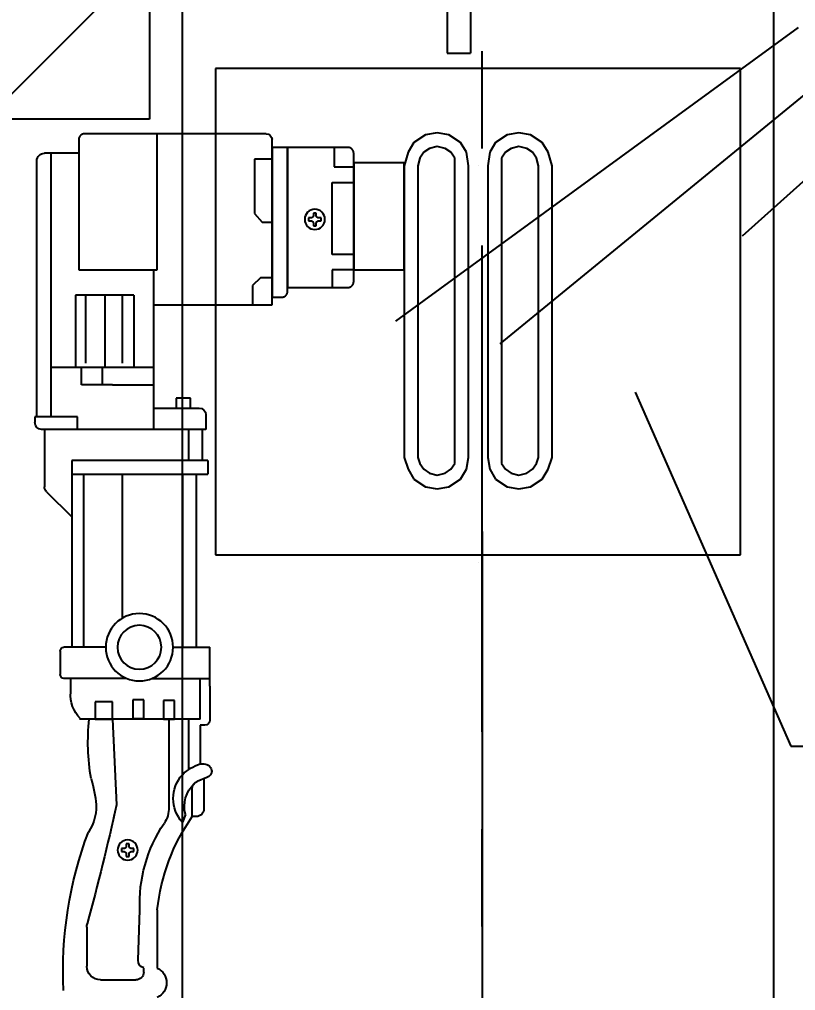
# Model space of a CAD drawing. Extents: x -668440 to 1010955, y -1678500 to 210463.
# Drawn here: x -468665 to -464673, y -901109 to -896116 of the extents above; entities that cross this region are included whole.
import ezdxf

# ---------------------------------------------------------------- set-up
doc = ezdxf.new("R2010")
doc.units = 0
doc.header["$MEASUREMENT"] = 0
doc.linetypes.add('CENTER', pattern=[2, 1.25, -0.25, 0.25, -0.25])
doc.layers.get('0').update_dxf_attribs({"color": 3, "linetype": 'CONTINUOUS'})
doc.layers.get('Defpoints').update_dxf_attribs({"color": 251, "linetype": 'CONTINUOUS'})
doc.layers.add('00_ADDL', color=253, linetype='CONTINUOUS', plot=False)
for name, color, linetype in [('100', 5, 'CENTER'), ('_1-3_L-CS', 1, 'CONTINUOUS'), ('_5-6_GS-M', 6, 'CONTINUOUS'), ('cfhole_d', 7, 'CONTINUOUS'), ('cfr_d', 7, 'CONTINUOUS'), ('COL_H-300x305x15x15x13', 7, 'CONTINUOUS'), ('SH400-12-6-0-M22@60(0.0)', 7, 'CONTINUOUS'), ('standard2', 2, 'CONTINUOUS'), ('注記', 3, 'CONTINUOUS')]:
    doc.layers.add(name, color=color, linetype=linetype)
doc.styles.add('DRACAD', font='txt', dxfattribs={"width": 0.85, "bigfont": 'extfont2'})
doc.styles.get("Standard").update_dxf_attribs({"font": 'Osaka.ttc'})
doc.dimstyles.new('ISO-25', dxfattribs={"dimtxt": 2.5, "dimasz": 2.5, "dimexe": 1.25, "dimexo": 0.625, "dimtad": 1, "dimdec": 4, "dimdsep": 46, "dimtxsty": 'Standard', "dimcen": 2.5, "dimadec": 0, "dimazin": 0, "dimtfac": 1, "dimtdec": 4, "dimtmove": 0, "dimatfit": 3, "dimfxl": 1, "dimtolj": 1, "dimtzin": 0, "dimarcsym": 0})

# ---------------------------------------------------------------- blocks, each defined once
blk = doc.blocks.new('_ORIGIN')
at = {"color": 0, "linetype": 'ByBlock', "lineweight": -2}
blk.add_line((0, 0), (-1, 0), dxfattribs=at)
blk.add_circle((0, 0), 0.5, dxfattribs=at)
blk = doc.blocks.new('*D10655')
at = {"layer": '_5-6_GS-M', "color": 0, "lineweight": -2}
for p, q in [((-213968.51, -394431.59), (-213968.51, -394903.04)), ((-213698.47, -394499.59), (-213698.47, -394903.04)), ((-213748.47, -394901.79), (-213918.51, -394901.79))]:
    blk.add_line(p, q, dxfattribs=at)
at = {"layer": 'Defpoints', "color": 0}
for p in [(-213968.51, -394381.59), (-213698.47, -394449.59), (-213968.51, -394901.79)]:
    blk.add_point(p, dxfattribs=at)
at = {"layer": '_5-6_GS-M', "color": 0, "linetype": 'ByBlock', "lineweight": -2, "xscale": 50, "yscale": 50, "zscale": 50, "rotation": 180}
blk.add_blockref('_ORIGIN', (-213968.51, -394901.79), dxfattribs=at)
at = {"layer": '_5-6_GS-M', "color": 0, "linetype": 'ByBlock', "lineweight": -2, "xscale": 50, "yscale": 50, "zscale": 50}
blk.add_blockref('_ORIGIN', (-213698.47, -394901.79), dxfattribs=at)
at = {"layer": '_5-6_GS-M', "color": 0, "insert": (-213833.49, -394856.79), "char_height": 50, "attachment_point": 5, "style": 'DRACAD'}
blk.add_mtext('\\A1;270', dxfattribs=at)
blk = doc.blocks.new('TC01')
at = {"layer": '注記', "color": 4, "linetype": 'Continuous'}
for p, q in [((4885.06, 29997.63), (4885.06, 30082.63)), ((4888.06, 30085.63), (4946.06, 30085.63)), ((4944.06, 30085.63), (4981.47, 30085.63)), ((4944.06, 30015.63), (4944.06, 30085.63)), ((4981.47, 30085.63), (4981.54, 30085.63)), ((4981.54, 30085.63), (4981.62, 30085.62)), ((4981.62, 30085.62), (4981.69, 30085.62)), ((4981.69, 30085.62), (4981.77, 30085.61)), ((4981.77, 30085.61), (4981.84, 30085.6)), ((4981.84, 30085.6), (4981.91, 30085.59)), ((4981.91, 30085.59), (4981.98, 30085.58)), ((4981.98, 30085.58), (4982.06, 30085.57)), ((4982.06, 30085.57), (4982.13, 30085.55)), ((4982.13, 30085.55), (4982.2, 30085.54)), ((4982.2, 30085.54), (4982.27, 30085.52)), ((4982.27, 30085.52), (4982.34, 30085.5)), ((4982.34, 30085.5), (4982.41, 30085.48)), ((4982.41, 30085.48), (4982.48, 30085.45)), ((4982.48, 30085.45), (4982.55, 30085.43)), ((4982.55, 30085.43), (4982.62, 30085.4)), ((4982.62, 30085.4), (4982.69, 30085.37)), ((4982.69, 30085.37), (4982.75, 30085.34)), ((4982.75, 30085.34), (4982.82, 30085.31)), ((4982.82, 30085.31), (4982.89, 30085.27)), ((4982.89, 30085.27), (4982.95, 30085.24)), ((4982.95, 30085.24), (4983.01, 30085.2)), ((4983.01, 30085.2), (4983.08, 30085.16)), ((4983.08, 30085.16), (4983.14, 30085.12)), ((4983.14, 30085.12), (4983.2, 30085.08)), ((4983.2, 30085.08), (4983.26, 30085.04)), ((4983.26, 30085.04), (4983.32, 30084.99)), ((4983.32, 30084.99), (4983.37, 30084.95)), ((4983.37, 30084.95), (4983.43, 30084.9)), ((4983.43, 30084.9), (4983.49, 30084.85)), ((4983.49, 30084.85), (4983.54, 30084.8)), ((4983.54, 30084.8), (4983.59, 30084.75)), ((4983.59, 30084.75), (4983.64, 30084.69)), ((4983.64, 30084.69), (4983.69, 30084.64)), ((4983.69, 30084.64), (4983.74, 30084.59)), ((4983.74, 30084.59), (4983.79, 30084.53)), ((4983.79, 30084.53), (4983.84, 30084.47)), ((4983.84, 30084.47), (4983.88, 30084.41)), ((4983.88, 30084.41), (4983.92, 30084.35)), ((4983.92, 30084.35), (4983.97, 30084.29)), ((4983.97, 30084.29), (4984.01, 30084.23)), ((4984.01, 30084.23), (4984.04, 30084.17)), ((4984.04, 30084.17), (4984.08, 30084.1)), ((4984.08, 30084.1), (4984.12, 30084.04)), ((4984.12, 30084.04), (4984.15, 30083.97)), ((4984.15, 30083.97), (4984.18, 30083.91)), ((4984.18, 30083.91), (4984.21, 30083.84)), ((4984.21, 30083.84), (4984.24, 30083.77)), ((4984.24, 30083.77), (4984.27, 30083.71)), ((4984.27, 30083.71), (4984.3, 30083.64)), ((4984.3, 30083.64), (4984.32, 30083.57)), ((4984.32, 30083.57), (4984.34, 30083.5)), ((4984.34, 30083.5), (4984.36, 30083.43)), ((4984.36, 30083.43), (4984.38, 30083.35)), ((4984.38, 30083.35), (4984.4, 30083.28)), ((4984.4, 30083.28), (4984.41, 30083.21)), ((4984.41, 30083.21), (4984.43, 30083.14)), ((4984.43, 30083.14), (4984.44, 30083.07)), ((4984.44, 30083.07), (4984.45, 30082.99)), ((4984.45, 30082.99), (4984.46, 30082.92)), ((4984.46, 30082.92), (4984.46, 30082.85)), ((4984.46, 30082.85), (4984.47, 30082.77)), ((4984.47, 30082.77), (4984.47, 30082.7)), ((4984.47, 30082.7), (4984.47, 30082.63)), ((4984.47, 30082.63), (4984.47, 30015.63)), ((4843.74, 30077.53), (4843.78, 30077.59)), ((4843.78, 30077.59), (4843.83, 30077.64)), ((4843.83, 30077.64), (4843.88, 30077.69)), ((4843.88, 30077.69), (4843.93, 30077.75)), ((4843.93, 30077.75), (4843.99, 30077.8)), ((4843.99, 30077.8), (4844.04, 30077.85)), ((4844.04, 30077.85), (4844.1, 30077.9)), ((4844.1, 30077.9), (4844.15, 30077.95)), ((4844.15, 30077.95), (4844.21, 30077.99)), ((4844.21, 30077.99), (4844.27, 30078.04)), ((4844.27, 30078.04), (4844.33, 30078.08)), ((4844.33, 30078.08), (4844.39, 30078.12)), ((4844.39, 30078.12), (4844.45, 30078.16)), ((4844.45, 30078.16), (4844.51, 30078.2)), ((4844.51, 30078.2), (4844.58, 30078.24)), ((4844.58, 30078.24), (4844.64, 30078.27)), ((4844.64, 30078.27), (4844.71, 30078.31)), ((4844.71, 30078.31), (4844.77, 30078.34)), ((4844.77, 30078.34), (4844.84, 30078.37)), ((4844.84, 30078.37), (4844.91, 30078.4)), ((4844.91, 30078.4), (4844.98, 30078.43)), ((4844.98, 30078.43), (4845.05, 30078.45)), ((4845.05, 30078.45), (4845.12, 30078.48)), ((4845.12, 30078.48), (4845.19, 30078.5)), ((4845.19, 30078.5), (4845.26, 30078.52)), ((4845.26, 30078.52), (4845.33, 30078.54)), ((4845.33, 30078.54), (4845.4, 30078.55)), ((4845.4, 30078.55), (4845.47, 30078.57)), ((4845.47, 30078.57), (4845.54, 30078.58)), ((4845.54, 30078.58), (4845.62, 30078.59)), ((4845.62, 30078.59), (4845.69, 30078.6)), ((4845.69, 30078.6), (4845.76, 30078.61)), ((4845.76, 30078.61), (4845.84, 30078.62)), ((4845.84, 30078.62), (4845.91, 30078.62)), ((4845.91, 30078.62), (4845.98, 30078.63)), ((4845.98, 30078.63), (4846.06, 30078.63)), ((4846.06, 30078.63), (4877.06, 30078.63)), ((4853.06, 30078.63), (4853.06, 30068.63)), ((4877.06, 30078.63), (4877.06, 30006.63)), ((4877.06, 30078.63), (4885.06, 30078.63)), ((4877.06, 30004.63), (4877.06, 30078.63)), ((4885.06, 30078.63), (4885.06, 30001.63)), ((4843.06, 30075.85), (4843.07, 30075.92)), ((4843.06, 30075.77), (4843.06, 30075.85)), ((4843.06, 30075.7), (4843.06, 30075.77)), ((4843.06, 30075.63), (4843.06, 30075.7)), ((4843.06, 30042.63), (4843.06, 30075.63)), ((4843.07, 30075.92), (4843.08, 30075.99)), ((4843.08, 30075.99), (4843.09, 30076.07)), ((4843.09, 30076.07), (4843.1, 30076.14)), ((4843.1, 30076.14), (4843.11, 30076.21)), ((4843.11, 30076.21), (4843.13, 30076.28)), ((4843.13, 30076.28), (4843.15, 30076.35)), ((4843.15, 30076.35), (4843.17, 30076.43)), ((4843.17, 30076.43), (4843.19, 30076.5)), ((4843.19, 30076.5), (4843.21, 30076.57)), ((4843.21, 30076.57), (4843.23, 30076.64)), ((4843.23, 30076.64), (4843.26, 30076.71)), ((4843.26, 30076.71), (4843.28, 30076.77)), ((4843.28, 30076.77), (4843.31, 30076.84)), ((4843.31, 30076.84), (4843.34, 30076.91)), ((4843.34, 30076.91), (4843.38, 30076.97)), ((4843.38, 30076.97), (4843.41, 30077.04)), ((4843.41, 30077.04), (4843.45, 30077.1)), ((4843.45, 30077.1), (4843.48, 30077.17)), ((4843.48, 30077.17), (4843.52, 30077.23)), ((4843.52, 30077.23), (4843.56, 30077.29)), ((4843.56, 30077.29), (4843.6, 30077.35)), ((4843.6, 30077.35), (4843.65, 30077.41)), ((4843.65, 30077.41), (4843.69, 30077.47)), ((4843.69, 30077.47), (4843.74, 30077.53)), ((4885.06, 30072.63), (4894.06, 30072.63)), ((4894.06, 30072.63), (4894.06, 30044.63)), ((4984.47, 30075.63), (5002.06, 30075.63)), ((4998.76, 30075.63), (4998.76, 29940.13)), ((4817.06, 30070.63), (4843.06, 30070.63)), ((4817.06, 30015.63), (4817.06, 30070.63)), ((4843.06, 30070.63), (4843.06, 30015.63)), ((4853.06, 30068.63), (4843.06, 30068.63)), ((5006.06, 29940.13), (5006.06, 30071.63)), ((4854.06, 30060.63), (4843.06, 30060.63)), ((4854.06, 30023.63), (4854.06, 30060.63)), ((4843.06, 30009.63), (4843.06, 30042.63)), ((4861.78, 30042.6), (4861.8, 30042.62)), ((4861.8, 30042.62), (4861.83, 30042.64)), ((4861.83, 30042.64), (4861.85, 30042.66)), ((4861.85, 30042.66), (4861.87, 30042.68)), ((4861.87, 30042.68), (4861.9, 30042.7)), ((4861.9, 30042.7), (4861.92, 30042.72)), ((4861.92, 30042.72), (4861.94, 30042.74)), ((4861.94, 30042.74), (4861.96, 30042.76)), ((4861.96, 30042.76), (4861.98, 30042.79)), ((4861.98, 30042.79), (4862, 30042.81)), ((4862, 30042.81), (4862.02, 30042.83)), ((4862.02, 30042.83), (4862.04, 30042.86)), ((4862.04, 30042.86), (4862.06, 30042.88)), ((4862.06, 30042.88), (4862.08, 30042.91)), ((4862.08, 30042.91), (4862.1, 30042.93)), ((4862.1, 30042.93), (4862.11, 30042.96)), ((4862.11, 30042.96), (4862.13, 30042.98)), ((4862.13, 30042.98), (4862.14, 30043.01)), ((4862.14, 30043.01), (4862.16, 30043.04)), ((4862.16, 30043.04), (4862.17, 30043.06)), ((4862.17, 30043.06), (4862.19, 30043.09)), ((4862.19, 30043.09), (4862.2, 30043.12)), ((4862.2, 30043.12), (4862.21, 30043.15)), ((4862.21, 30043.15), (4862.22, 30043.18)), ((4862.22, 30043.18), (4862.23, 30043.21)), ((4862.23, 30043.21), (4862.24, 30043.23)), ((4862.24, 30043.23), (4862.25, 30043.26)), ((4862.25, 30043.26), (4862.26, 30043.29)), ((4862.26, 30043.29), (4862.27, 30043.32)), ((4862.27, 30043.32), (4862.28, 30043.35)), ((4862.28, 30043.38), (4862.29, 30043.41)), ((4862.28, 30043.35), (4862.28, 30043.38)), ((4862.29, 30043.44), (4862.3, 30043.47)), ((4862.29, 30043.41), (4862.29, 30043.44)), ((4862.3, 30043.53), (4862.31, 30043.57)), ((4862.3, 30043.5), (4862.3, 30043.53)), ((4862.3, 30043.47), (4862.3, 30043.5)), ((4862.31, 30044.88), (4863.81, 30044.88)), ((4862.31, 30043.63), (4862.31, 30044.88)), ((4862.31, 30043.6), (4862.31, 30043.63)), ((4862.31, 30043.57), (4862.31, 30043.6)), ((4863.81, 30044.88), (4863.81, 30043.63)), ((4863.81, 30043.63), (4863.81, 30043.6)), ((4863.81, 30043.6), (4863.81, 30043.57)), ((4863.81, 30043.57), (4863.81, 30043.53)), ((4863.81, 30043.53), (4863.81, 30043.5)), ((4863.81, 30043.5), (4863.82, 30043.47)), ((4863.82, 30043.47), (4863.82, 30043.44)), ((4863.82, 30043.44), (4863.82, 30043.41)), ((4863.82, 30043.41), (4863.83, 30043.38)), ((4863.83, 30043.38), (4863.84, 30043.35)), ((4863.84, 30043.35), (4863.84, 30043.32)), ((4863.84, 30043.32), (4863.85, 30043.29)), ((4863.85, 30043.29), (4863.86, 30043.26)), ((4863.86, 30043.26), (4863.87, 30043.23)), ((4863.87, 30043.23), (4863.88, 30043.21)), ((4863.88, 30043.21), (4863.89, 30043.18)), ((4863.89, 30043.18), (4863.9, 30043.15)), ((4863.9, 30043.15), (4863.91, 30043.12)), ((4863.91, 30043.12), (4863.93, 30043.09)), ((4863.93, 30043.09), (4863.94, 30043.06)), ((4863.94, 30043.06), (4863.95, 30043.04)), ((4863.95, 30043.04), (4863.97, 30043.01)), ((4863.97, 30043.01), (4863.98, 30042.98)), ((4863.98, 30042.98), (4864, 30042.96)), ((4864, 30042.96), (4864.02, 30042.93)), ((4864.02, 30042.93), (4864.03, 30042.91)), ((4864.03, 30042.91), (4864.05, 30042.88)), ((4864.05, 30042.88), (4864.07, 30042.86)), ((4864.07, 30042.86), (4864.09, 30042.83)), ((4864.09, 30042.83), (4864.11, 30042.81)), ((4864.11, 30042.81), (4864.13, 30042.79)), ((4864.13, 30042.79), (4864.15, 30042.76)), ((4864.15, 30042.76), (4864.17, 30042.74)), ((4864.17, 30042.74), (4864.19, 30042.72)), ((4864.19, 30042.72), (4864.22, 30042.7)), ((4864.22, 30042.7), (4864.24, 30042.68)), ((4864.24, 30042.68), (4864.26, 30042.66)), ((4864.26, 30042.66), (4864.29, 30042.64)), ((4864.29, 30042.64), (4864.31, 30042.62)), ((4864.31, 30042.62), (4864.34, 30042.6)), ((4894.06, 30044.63), (4890.06, 30040.13)), ((4859.81, 30040.88), (4859.81, 30042.38)), ((4859.81, 30042.38), (4861.06, 30042.38)), ((4861.06, 30040.88), (4859.81, 30040.88)), ((4861.06, 30042.38), (4861.09, 30042.38)), ((4861.09, 30040.88), (4861.06, 30040.88)), ((4861.09, 30042.38), (4861.12, 30042.38)), ((4861.12, 30040.88), (4861.09, 30040.88)), ((4861.12, 30042.38), (4861.15, 30042.38)), ((4861.15, 30040.87), (4861.12, 30040.88)), ((4861.15, 30042.38), (4861.18, 30042.38)), ((4861.18, 30040.87), (4861.15, 30040.87)), ((4861.18, 30042.38), (4861.21, 30042.39)), ((4861.21, 30040.87), (4861.18, 30040.87)), ((4861.21, 30042.39), (4861.24, 30042.39)), ((4861.24, 30040.86), (4861.21, 30040.87)), ((4861.24, 30042.39), (4861.27, 30042.39)), ((4861.27, 30040.86), (4861.24, 30040.86)), ((4861.27, 30042.39), (4861.3, 30042.4)), ((4861.3, 30040.85), (4861.27, 30040.86)), ((4861.3, 30042.4), (4861.33, 30042.41)), ((4861.33, 30040.85), (4861.3, 30040.85)), ((4861.33, 30042.41), (4861.36, 30042.41)), ((4861.36, 30040.84), (4861.33, 30040.85)), ((4861.36, 30042.41), (4861.39, 30042.42)), ((4861.39, 30040.83), (4861.36, 30040.84)), ((4861.39, 30042.42), (4861.42, 30042.43)), ((4861.42, 30040.82), (4861.39, 30040.83)), ((4861.42, 30042.43), (4861.45, 30042.44)), ((4861.45, 30040.81), (4861.42, 30040.82)), ((4861.45, 30042.44), (4861.48, 30042.45)), ((4861.48, 30040.8), (4861.45, 30040.81)), ((4861.48, 30042.45), (4861.51, 30042.46)), ((4861.51, 30040.79), (4861.48, 30040.8)), ((4861.51, 30042.46), (4861.53, 30042.47)), ((4861.53, 30040.78), (4861.51, 30040.79)), ((4861.53, 30042.47), (4861.56, 30042.48)), ((4861.56, 30040.77), (4861.53, 30040.78)), ((4861.56, 30042.48), (4861.59, 30042.5)), ((4861.59, 30040.76), (4861.56, 30040.77)), ((4861.59, 30042.5), (4861.62, 30042.51)), ((4861.62, 30040.74), (4861.59, 30040.76)), ((4861.62, 30042.51), (4861.65, 30042.52)), ((4861.65, 30040.73), (4861.62, 30040.74)), ((4861.65, 30042.52), (4861.67, 30042.54)), ((4861.67, 30040.71), (4861.65, 30040.73)), ((4861.67, 30042.54), (4861.7, 30042.55)), ((4861.7, 30040.7), (4861.67, 30040.71)), ((4861.7, 30042.55), (4861.73, 30042.57)), ((4861.73, 30040.68), (4861.7, 30040.7)), ((4861.73, 30042.57), (4861.75, 30042.59)), ((4861.75, 30040.67), (4861.73, 30040.68)), ((4861.75, 30042.59), (4861.78, 30042.6)), ((4861.78, 30040.65), (4861.75, 30040.67)), ((4861.8, 30040.63), (4861.78, 30040.65)), ((4861.83, 30040.61), (4861.8, 30040.63)), ((4861.85, 30040.59), (4861.83, 30040.61)), ((4861.87, 30040.57), (4861.85, 30040.59)), ((4861.9, 30040.55), (4861.87, 30040.57)), ((4861.92, 30040.53), (4861.9, 30040.55)), ((4861.94, 30040.51), (4861.92, 30040.53)), ((4861.96, 30040.49), (4861.94, 30040.51)), ((4861.98, 30040.47), (4861.96, 30040.49)), ((4862, 30040.44), (4861.98, 30040.47)), ((4862.02, 30040.42), (4862, 30040.44)), ((4862.04, 30040.4), (4862.02, 30040.42)), ((4862.06, 30040.37), (4862.04, 30040.4)), ((4862.08, 30040.35), (4862.06, 30040.37)), ((4862.1, 30040.32), (4862.08, 30040.35)), ((4862.11, 30040.3), (4862.1, 30040.32)), ((4862.13, 30040.27), (4862.11, 30040.3)), ((4862.14, 30040.24), (4862.13, 30040.27)), ((4862.16, 30040.22), (4862.14, 30040.24)), ((4862.17, 30040.19), (4862.16, 30040.22)), ((4862.19, 30040.16), (4862.17, 30040.19)), ((4862.2, 30040.13), (4862.19, 30040.16)), ((4862.21, 30040.1), (4862.2, 30040.13)), ((4862.22, 30040.08), (4862.21, 30040.1)), ((4862.23, 30040.05), (4862.22, 30040.08)), ((4862.24, 30040.02), (4862.23, 30040.05)), ((4862.25, 30039.99), (4862.24, 30040.02)), ((4862.26, 30039.96), (4862.25, 30039.99)), ((4862.27, 30039.93), (4862.26, 30039.96)), ((4862.28, 30039.9), (4862.27, 30039.93)), ((4862.28, 30039.87), (4862.28, 30039.9)), ((4862.29, 30039.84), (4862.28, 30039.87)), ((4862.29, 30039.81), (4862.29, 30039.84)), ((4862.3, 30039.78), (4862.29, 30039.81)), ((4862.3, 30039.75), (4862.3, 30039.78)), ((4862.3, 30039.72), (4862.3, 30039.75)), ((4862.31, 30039.69), (4862.3, 30039.72)), ((4862.31, 30039.66), (4862.31, 30039.69)), ((4862.31, 30039.63), (4862.31, 30039.66)), ((4862.31, 30038.38), (4862.31, 30039.63)), ((4863.81, 30038.38), (4862.31, 30038.38)), ((4863.82, 30039.78), (4863.81, 30039.75)), ((4863.81, 30039.75), (4863.81, 30039.72)), ((4863.81, 30039.72), (4863.81, 30039.69)), ((4863.81, 30039.69), (4863.81, 30039.66)), ((4863.81, 30039.66), (4863.81, 30039.63)), ((4863.81, 30039.63), (4863.81, 30038.38)), ((4863.83, 30039.87), (4863.82, 30039.84)), ((4863.82, 30039.84), (4863.82, 30039.81)), ((4863.82, 30039.81), (4863.82, 30039.78)), ((4863.84, 30039.9), (4863.83, 30039.87)), ((4863.85, 30039.96), (4863.84, 30039.93)), ((4863.84, 30039.93), (4863.84, 30039.9)), ((4863.86, 30039.99), (4863.85, 30039.96)), ((4863.87, 30040.02), (4863.86, 30039.99)), ((4863.88, 30040.05), (4863.87, 30040.02)), ((4863.89, 30040.08), (4863.88, 30040.05)), ((4863.9, 30040.1), (4863.89, 30040.08)), ((4863.91, 30040.13), (4863.9, 30040.1)), ((4863.93, 30040.16), (4863.91, 30040.13)), ((4863.94, 30040.19), (4863.93, 30040.16)), ((4863.95, 30040.22), (4863.94, 30040.19)), ((4863.97, 30040.24), (4863.95, 30040.22)), ((4863.98, 30040.27), (4863.97, 30040.24)), ((4864, 30040.3), (4863.98, 30040.27)), ((4864.02, 30040.32), (4864, 30040.3)), ((4864.03, 30040.35), (4864.02, 30040.32)), ((4864.05, 30040.37), (4864.03, 30040.35)), ((4864.07, 30040.4), (4864.05, 30040.37)), ((4864.09, 30040.42), (4864.07, 30040.4)), ((4864.11, 30040.44), (4864.09, 30040.42)), ((4864.13, 30040.47), (4864.11, 30040.44)), ((4864.15, 30040.49), (4864.13, 30040.47)), ((4864.17, 30040.51), (4864.15, 30040.49)), ((4864.19, 30040.53), (4864.17, 30040.51)), ((4864.22, 30040.55), (4864.19, 30040.53)), ((4864.24, 30040.57), (4864.22, 30040.55)), ((4864.26, 30040.59), (4864.24, 30040.57)), ((4864.29, 30040.61), (4864.26, 30040.59)), ((4864.31, 30040.63), (4864.29, 30040.61)), ((4864.34, 30040.65), (4864.31, 30040.63)), ((4864.34, 30042.6), (4864.36, 30042.59)), ((4864.36, 30040.67), (4864.34, 30040.65)), ((4864.36, 30042.59), (4864.39, 30042.57)), ((4864.39, 30040.68), (4864.36, 30040.67)), ((4864.39, 30042.57), (4864.41, 30042.55)), ((4864.41, 30040.7), (4864.39, 30040.68)), ((4864.41, 30042.55), (4864.44, 30042.54)), ((4864.44, 30040.71), (4864.41, 30040.7)), ((4864.44, 30042.54), (4864.47, 30042.52)), ((4864.47, 30040.73), (4864.44, 30040.71)), ((4864.47, 30042.52), (4864.49, 30042.51)), ((4864.49, 30040.74), (4864.47, 30040.73)), ((4864.49, 30042.51), (4864.52, 30042.5)), ((4864.52, 30040.76), (4864.49, 30040.74)), ((4864.52, 30042.5), (4864.55, 30042.48)), ((4864.55, 30040.77), (4864.52, 30040.76)), ((4864.55, 30042.48), (4864.58, 30042.47)), ((4864.58, 30040.78), (4864.55, 30040.77)), ((4864.58, 30042.47), (4864.61, 30042.46)), ((4864.61, 30040.79), (4864.58, 30040.78)), ((4864.61, 30042.46), (4864.64, 30042.45)), ((4864.64, 30040.8), (4864.61, 30040.79)), ((4864.64, 30042.45), (4864.66, 30042.44)), ((4864.66, 30040.81), (4864.64, 30040.8)), ((4864.66, 30042.44), (4864.69, 30042.43)), ((4864.69, 30040.82), (4864.66, 30040.81)), ((4864.69, 30042.43), (4864.72, 30042.42)), ((4864.72, 30040.83), (4864.69, 30040.82)), ((4864.72, 30042.42), (4864.75, 30042.41)), ((4864.75, 30040.84), (4864.72, 30040.83)), ((4864.75, 30042.41), (4864.78, 30042.41)), ((4864.78, 30040.85), (4864.75, 30040.84)), ((4864.78, 30042.41), (4864.81, 30042.4)), ((4864.81, 30040.85), (4864.78, 30040.85)), ((4864.81, 30042.4), (4864.84, 30042.39)), ((4864.84, 30040.86), (4864.81, 30040.85)), ((4864.84, 30042.39), (4864.87, 30042.39)), ((4864.87, 30040.86), (4864.84, 30040.86)), ((4864.87, 30042.39), (4864.9, 30042.39)), ((4864.9, 30040.87), (4864.87, 30040.86)), ((4864.9, 30042.39), (4864.93, 30042.38)), ((4864.93, 30040.87), (4864.9, 30040.87)), ((4864.93, 30042.38), (4864.96, 30042.38)), ((4864.96, 30040.87), (4864.93, 30040.87)), ((4864.96, 30042.38), (4865, 30042.38)), ((4865, 30040.88), (4864.96, 30040.87)), ((4865, 30042.38), (4865.03, 30042.38)), ((4865.03, 30040.88), (4865, 30040.88)), ((4865.03, 30042.38), (4865.06, 30042.38)), ((4865.06, 30040.88), (4865.03, 30040.88)), ((4865.06, 30042.38), (4866.31, 30042.38)), ((4866.31, 30040.88), (4865.06, 30040.88)), ((4866.31, 30042.38), (4866.31, 30040.88)), ((4890.06, 30040.13), (4885.06, 30040.13)), ((4843.06, 30023.63), (4854.06, 30023.63)), ((4843.06, 30015.63), (4817.06, 30015.63)), ((4843.06, 30015.63), (4854.06, 30015.63)), ((4854.06, 30015.63), (4854.06, 30006.63)), ((4984.47, 30015.63), (4944.06, 30015.63)), ((4946.06, 30015.63), (4946.06, 29997.63)), ((4843.06, 30009.55), (4843.06, 30009.63)), ((4843.06, 30009.48), (4843.06, 30009.55)), ((4843.06, 30009.41), (4843.06, 30009.48)), ((4843.07, 30009.33), (4843.06, 30009.41)), ((4843.08, 30009.26), (4843.07, 30009.33)), ((4843.09, 30009.19), (4843.08, 30009.26)), ((4843.1, 30009.11), (4843.09, 30009.19)), ((4843.11, 30009.04), (4843.1, 30009.11)), ((4843.13, 30008.97), (4843.11, 30009.04)), ((4843.15, 30008.9), (4843.13, 30008.97)), ((4843.17, 30008.83), (4843.15, 30008.9)), ((4843.19, 30008.76), (4843.17, 30008.83)), ((4843.21, 30008.69), (4843.19, 30008.76)), ((4843.23, 30008.62), (4843.21, 30008.69)), ((4843.26, 30008.55), (4843.23, 30008.62)), ((4843.28, 30008.48), (4843.26, 30008.55)), ((4843.31, 30008.41), (4843.28, 30008.48)), ((4843.34, 30008.34), (4843.31, 30008.41)), ((4843.38, 30008.28), (4843.34, 30008.34)), ((4843.41, 30008.21), (4843.38, 30008.28)), ((4843.45, 30008.15), (4843.41, 30008.21)), ((4843.48, 30008.08), (4843.45, 30008.15)), ((4843.52, 30008.02), (4843.48, 30008.08)), ((4843.56, 30007.96), (4843.52, 30008.02)), ((4843.6, 30007.9), (4843.56, 30007.96)), ((4843.65, 30007.84), (4843.6, 30007.9)), ((4843.69, 30007.78), (4843.65, 30007.84)), ((4843.74, 30007.72), (4843.69, 30007.78)), ((4843.78, 30007.67), (4843.74, 30007.72)), ((4843.83, 30007.61), (4843.78, 30007.67)), ((4885.06, 30011.63), (4891.06, 30011.63)), ((4891.06, 30011.63), (4895.06, 30007.63)), ((4843.88, 30007.56), (4843.83, 30007.61)), ((4843.93, 30007.51), (4843.88, 30007.56)), ((4843.99, 30007.45), (4843.93, 30007.51)), ((4844.04, 30007.4), (4843.99, 30007.45)), ((4844.1, 30007.36), (4844.04, 30007.4)), ((4844.15, 30007.31), (4844.1, 30007.36)), ((4844.21, 30007.26), (4844.15, 30007.31)), ((4844.27, 30007.22), (4844.21, 30007.26)), ((4844.33, 30007.17), (4844.27, 30007.22)), ((4844.39, 30007.13), (4844.33, 30007.17)), ((4844.45, 30007.09), (4844.39, 30007.13)), ((4844.51, 30007.05), (4844.45, 30007.09)), ((4844.58, 30007.02), (4844.51, 30007.05)), ((4844.64, 30006.98), (4844.58, 30007.02)), ((4844.71, 30006.95), (4844.64, 30006.98)), ((4844.77, 30006.91), (4844.71, 30006.95)), ((4844.84, 30006.88), (4844.77, 30006.91)), ((4844.91, 30006.85), (4844.84, 30006.88)), ((4844.98, 30006.83), (4844.91, 30006.85)), ((4845.05, 30006.8), (4844.98, 30006.83)), ((4845.12, 30006.78), (4845.05, 30006.8)), ((4845.19, 30006.76), (4845.12, 30006.78)), ((4845.26, 30006.74), (4845.19, 30006.76)), ((4845.33, 30006.72), (4845.26, 30006.74)), ((4845.4, 30006.7), (4845.33, 30006.72)), ((4845.47, 30006.68), (4845.4, 30006.7)), ((4845.54, 30006.67), (4845.47, 30006.68)), ((4845.62, 30006.66), (4845.54, 30006.67)), ((4845.69, 30006.65), (4845.62, 30006.66)), ((4845.76, 30006.64), (4845.69, 30006.65)), ((4845.84, 30006.63), (4845.76, 30006.64)), ((4845.91, 30006.63), (4845.84, 30006.63)), ((4845.98, 30006.63), (4845.91, 30006.63)), ((4846.06, 30006.63), (4845.98, 30006.63)), ((4877.06, 30006.63), (4846.06, 30006.63)), ((4877.06, 30004.55), (4877.06, 30004.63)), ((4877.06, 30004.48), (4877.06, 30004.55)), ((4877.06, 30004.41), (4877.06, 30004.48)), ((4877.07, 30004.33), (4877.06, 30004.41)), ((4877.08, 30004.26), (4877.07, 30004.33)), ((4877.09, 30004.19), (4877.08, 30004.26)), ((4877.1, 30004.11), (4877.09, 30004.19)), ((4877.11, 30004.04), (4877.1, 30004.11)), ((4877.13, 30003.97), (4877.11, 30004.04)), ((4877.15, 30003.9), (4877.13, 30003.97)), ((4877.17, 30003.83), (4877.15, 30003.9)), ((4877.19, 30003.76), (4877.17, 30003.83)), ((4877.21, 30003.69), (4877.19, 30003.76)), ((4877.23, 30003.62), (4877.21, 30003.69)), ((4877.26, 30003.55), (4877.23, 30003.62)), ((4877.28, 30003.48), (4877.26, 30003.55)), ((4877.31, 30003.41), (4877.28, 30003.48)), ((4877.34, 30003.34), (4877.31, 30003.41)), ((4877.38, 30003.28), (4877.34, 30003.34)), ((4877.41, 30003.21), (4877.38, 30003.28)), ((4877.45, 30003.15), (4877.41, 30003.21)), ((4877.48, 30003.08), (4877.45, 30003.15)), ((4877.52, 30003.02), (4877.48, 30003.08)), ((4877.56, 30002.96), (4877.52, 30003.02)), ((4877.6, 30002.9), (4877.56, 30002.96)), ((4877.65, 30002.84), (4877.6, 30002.9)), ((4877.69, 30002.78), (4877.65, 30002.84)), ((4877.74, 30002.72), (4877.69, 30002.78)), ((4877.78, 30002.67), (4877.74, 30002.72)), ((4895.06, 30007.63), (4895.06, 29997.63)), ((4877.83, 30002.61), (4877.78, 30002.67)), ((4877.88, 30002.56), (4877.83, 30002.61)), ((4877.93, 30002.51), (4877.88, 30002.56)), ((4877.99, 30002.45), (4877.93, 30002.51)), ((4878.04, 30002.4), (4877.99, 30002.45)), ((4878.1, 30002.36), (4878.04, 30002.4)), ((4878.15, 30002.31), (4878.1, 30002.36)), ((4878.21, 30002.26), (4878.15, 30002.31)), ((4878.27, 30002.22), (4878.21, 30002.26)), ((4878.33, 30002.17), (4878.27, 30002.22)), ((4878.39, 30002.13), (4878.33, 30002.17)), ((4878.45, 30002.09), (4878.39, 30002.13)), ((4878.51, 30002.05), (4878.45, 30002.09)), ((4878.58, 30002.02), (4878.51, 30002.05)), ((4878.64, 30001.98), (4878.58, 30002.02)), ((4878.71, 30001.95), (4878.64, 30001.98)), ((4878.77, 30001.91), (4878.71, 30001.95)), ((4878.84, 30001.88), (4878.77, 30001.91)), ((4878.91, 30001.85), (4878.84, 30001.88)), ((4878.98, 30001.83), (4878.91, 30001.85)), ((4879.05, 30001.8), (4878.98, 30001.83)), ((4879.12, 30001.78), (4879.05, 30001.8)), ((4879.19, 30001.76), (4879.12, 30001.78)), ((4879.26, 30001.74), (4879.19, 30001.76)), ((4879.33, 30001.72), (4879.26, 30001.74)), ((4879.4, 30001.7), (4879.33, 30001.72)), ((4879.47, 30001.68), (4879.4, 30001.7)), ((4879.54, 30001.67), (4879.47, 30001.68)), ((4879.62, 30001.66), (4879.54, 30001.67)), ((4879.69, 30001.65), (4879.62, 30001.66)), ((4879.76, 30001.64), (4879.69, 30001.65)), ((4879.84, 30001.63), (4879.76, 30001.64)), ((4879.91, 30001.63), (4879.84, 30001.63)), ((4879.98, 30001.63), (4879.91, 30001.63)), ((4880.06, 30001.63), (4879.98, 30001.63)), ((4885.06, 30001.63), (4880.06, 30001.63)), ((4956.06, 30002.63), (4986.06, 30002.63)), ((4956.06, 30002.63), (4956.06, 29965.63)), ((4962.06, 30002.63), (4962.06, 29967.63)), ((4971.06, 30002.63), (4971.06, 29965.63)), ((4981.06, 30002.63), (4981.06, 29967.63)), ((4986.06, 30002.63), (4986.06, 29965.63)), ((4946.06, 29997.63), (4885.06, 29997.63)), ((4946.06, 29997.63), (4946.06, 29933.63)), ((4998.76, 29965.63), (4946.06, 29965.63)), ((4972.41, 29965.63), (4972.41, 29956.63)), ((4983.06, 29956.63), (4983.06, 29965.63)), ((4967.06, 29956.63), (4946.06, 29956.63)), ((4967.06, 29956.63), (4983.06, 29956.63)), ((4927.06, 29949.63), (4934.31, 29949.63)), ((4927.06, 29944.63), (4927.06, 29949.63)), ((4934.31, 29949.63), (4934.31, 29944.63)), ((4946.06, 29944.63), (4922.56, 29944.63)), ((4934.31, 29944.63), (4927.06, 29944.63)), ((4931.06, 29933.63), (4931.06, 29944.63)), ((4919.06, 29941.13), (4919.06, 29933.63)), ((4985.06, 29933.63), (4985.06, 29940.13)), ((4985.06, 29940.13), (5007.06, 29940.13)), ((5007.06, 29940.13), (5007.06, 29937.13)), ((4919.06, 29933.63), (4985.06, 29933.63)), ((4921.06, 29933.63), (4921.06, 29917.63)), ((4928.06, 29933.63), (4928.06, 29917.63)), ((4985.06, 29933.63), (5003.56, 29933.63)), ((5002.06, 29933.63), (5002.06, 29904.08)), ((4918.06, 29917.63), (4988.06, 29917.63)), ((4918.06, 29917.63), (4918.06, 29910.63)), ((4988.06, 29917.63), (4988.06, 29910.63)), ((4988.06, 29910.63), (4918.06, 29910.63)), ((4924.06, 29910.63), (4924.06, 29821.63)), ((4931.06, 29910.63), (4931.06, 29821.63)), ((4961.92, 29836.63), (4961.92, 29910.63)), ((4982.06, 29910.63), (4982.06, 29821.63)), ((4988.06, 29910.63), (4988.06, 29821.63)), ((5001.03, 29901.6), (4988.06, 29888.63)), ((4936.06, 29821.63), (4917.06, 29821.63)), ((4917.06, 29801.63), (4917.06, 29821.63)), ((4970.58, 29821.63), (4992.06, 29821.63)), ((4994.06, 29819.63), (4994.06, 29807.63)), ((4946.62, 29805.63), (4917.06, 29805.63)), ((4922.06, 29784.63), (4922.06, 29805.63)), ((4959.89, 29805.63), (4992.06, 29805.63)), ((4988.59, 29798.6), (4988.59, 29805.63)), ((4917.06, 29801.63), (4917.06, 29784.13)), ((4935.27, 29794.29), (4940.85, 29794.29)), ((4935.27, 29784.63), (4935.27, 29794.29)), ((4940.85, 29794.29), (4940.85, 29784.63)), ((4951.06, 29794.63), (4956.64, 29794.63)), ((4951.06, 29784.96), (4951.06, 29794.63)), ((4956.64, 29794.63), (4956.64, 29784.96)), ((4967.06, 29793.63), (4976.06, 29793.63)), ((4967.06, 29784.63), (4967.06, 29793.63)), ((4976.06, 29793.63), (4976.06, 29784.63)), ((4922.06, 29784.63), (4984.06, 29784.63)), ((4928.06, 29784.63), (4928.06, 29758.68)), ((4940.85, 29784.63), (4935.27, 29784.63)), ((4938.06, 29784.63), (4938.06, 29739.41)), ((4956.64, 29784.96), (4951.06, 29784.96)), ((4967.06, 29784.63), (4965.06, 29740.63)), ((4976.06, 29784.63), (4967.06, 29784.63)), ((4919.56, 29781.63), (4922.06, 29781.63)), ((4922.06, 29781.63), (4922.06, 29761.63)), ((4922.06, 29761.63), (4920.06, 29761.63)), ((4918.57, 29754.62), (4923.54, 29752.63)), ((4920.06, 29754.03), (4920.06, 29738.63)), ((4926.06, 29734.63), (4926.06, 29748.92)), ((4924.06, 29734.63), (4926.06, 29734.63)), ((4929.64, 29735.63), (4931.15, 29731.63)), ((4956.06, 29716.63), (4956.06, 29718.13)), ((4956.06, 29718.13), (4957.31, 29718.13)), ((4957.31, 29718.13), (4957.34, 29718.13)), ((4957.34, 29718.13), (4957.37, 29718.13)), ((4957.37, 29718.13), (4957.4, 29718.13)), ((4957.4, 29718.13), (4957.43, 29718.13)), ((4957.43, 29718.13), (4957.46, 29718.14)), ((4957.46, 29718.14), (4957.49, 29718.14)), ((4957.49, 29718.14), (4957.52, 29718.14)), ((4957.52, 29718.14), (4957.55, 29718.15)), ((4957.55, 29718.15), (4957.58, 29718.16)), ((4957.58, 29718.16), (4957.61, 29718.16)), ((4957.61, 29718.16), (4957.64, 29718.17)), ((4957.64, 29718.17), (4957.67, 29718.18)), ((4957.67, 29718.18), (4957.7, 29718.19)), ((4957.7, 29718.19), (4957.73, 29718.2)), ((4957.73, 29718.2), (4957.76, 29718.21)), ((4957.76, 29718.21), (4957.78, 29718.22)), ((4957.78, 29718.22), (4957.81, 29718.23)), ((4957.81, 29718.23), (4957.84, 29718.25)), ((4957.84, 29718.25), (4957.87, 29718.26)), ((4957.87, 29718.26), (4957.9, 29718.27)), ((4957.9, 29718.27), (4957.92, 29718.29)), ((4957.92, 29718.29), (4957.95, 29718.3)), ((4957.95, 29718.3), (4957.98, 29718.32)), ((4957.98, 29718.32), (4958, 29718.34)), ((4958, 29718.34), (4958.03, 29718.35)), ((4958.03, 29718.35), (4958.05, 29718.37)), ((4958.05, 29718.37), (4958.08, 29718.39)), ((4958.08, 29718.39), (4958.1, 29718.41)), ((4958.1, 29718.41), (4958.12, 29718.43)), ((4958.12, 29718.43), (4958.15, 29718.45)), ((4958.15, 29718.45), (4958.17, 29718.47)), ((4958.17, 29718.47), (4958.19, 29718.49)), ((4958.19, 29718.49), (4958.21, 29718.51)), ((4958.21, 29718.51), (4958.23, 29718.54)), ((4958.23, 29718.54), (4958.25, 29718.56)), ((4958.25, 29718.56), (4958.27, 29718.58)), ((4958.27, 29718.58), (4958.29, 29718.61)), ((4958.29, 29718.61), (4958.31, 29718.63)), ((4958.31, 29718.63), (4958.33, 29718.66)), ((4958.33, 29718.66), (4958.35, 29718.68)), ((4958.35, 29718.68), (4958.36, 29718.71)), ((4958.36, 29718.71), (4958.38, 29718.73)), ((4958.38, 29718.73), (4958.39, 29718.76)), ((4958.39, 29718.76), (4958.41, 29718.79)), ((4958.41, 29718.79), (4958.42, 29718.81)), ((4958.42, 29718.81), (4958.44, 29718.84)), ((4958.44, 29718.84), (4958.45, 29718.87)), ((4958.45, 29718.87), (4958.46, 29718.9)), ((4958.46, 29718.9), (4958.47, 29718.93)), ((4958.47, 29718.93), (4958.48, 29718.96)), ((4958.48, 29718.96), (4958.49, 29718.98)), ((4958.49, 29718.98), (4958.5, 29719.01)), ((4958.5, 29719.01), (4958.51, 29719.04)), ((4958.51, 29719.04), (4958.52, 29719.07)), ((4958.52, 29719.07), (4958.53, 29719.1)), ((4958.53, 29719.13), (4958.54, 29719.16)), ((4958.53, 29719.1), (4958.53, 29719.13)), ((4958.54, 29719.19), (4958.55, 29719.22)), ((4958.54, 29719.16), (4958.54, 29719.19)), ((4958.55, 29719.28), (4958.56, 29719.32)), ((4958.55, 29719.25), (4958.55, 29719.28)), ((4958.55, 29719.22), (4958.55, 29719.25)), ((4958.56, 29720.63), (4960.06, 29720.63)), ((4958.56, 29719.38), (4958.56, 29720.63)), ((4958.56, 29719.35), (4958.56, 29719.38)), ((4958.56, 29719.32), (4958.56, 29719.35)), ((4960.06, 29720.63), (4960.06, 29719.38)), ((4960.06, 29719.38), (4960.06, 29719.35)), ((4960.06, 29719.35), (4960.06, 29719.32)), ((4960.06, 29719.32), (4960.06, 29719.28)), ((4960.06, 29719.28), (4960.06, 29719.25)), ((4960.06, 29719.25), (4960.07, 29719.22)), ((4960.07, 29719.22), (4960.07, 29719.19)), ((4960.07, 29719.19), (4960.07, 29719.16)), ((4960.07, 29719.16), (4960.08, 29719.13)), ((4960.08, 29719.13), (4960.09, 29719.1)), ((4960.09, 29719.1), (4960.09, 29719.07)), ((4960.09, 29719.07), (4960.1, 29719.04)), ((4960.1, 29719.04), (4960.11, 29719.01)), ((4960.11, 29719.01), (4960.12, 29718.98)), ((4960.12, 29718.98), (4960.13, 29718.96)), ((4960.13, 29718.96), (4960.14, 29718.93)), ((4960.14, 29718.93), (4960.15, 29718.9)), ((4960.15, 29718.9), (4960.16, 29718.87)), ((4960.16, 29718.87), (4960.18, 29718.84)), ((4960.18, 29718.84), (4960.19, 29718.81)), ((4960.19, 29718.81), (4960.2, 29718.79)), ((4960.2, 29718.79), (4960.22, 29718.76)), ((4960.22, 29718.76), (4960.23, 29718.73)), ((4960.23, 29718.73), (4960.25, 29718.71)), ((4960.25, 29718.71), (4960.27, 29718.68)), ((4960.27, 29718.68), (4960.28, 29718.66)), ((4960.28, 29718.66), (4960.3, 29718.63)), ((4960.3, 29718.63), (4960.32, 29718.61)), ((4960.32, 29718.61), (4960.34, 29718.58)), ((4960.34, 29718.58), (4960.36, 29718.56)), ((4960.36, 29718.56), (4960.38, 29718.54)), ((4960.38, 29718.54), (4960.4, 29718.51)), ((4960.4, 29718.51), (4960.42, 29718.49)), ((4960.42, 29718.49), (4960.44, 29718.47)), ((4960.44, 29718.47), (4960.47, 29718.45)), ((4960.47, 29718.45), (4960.49, 29718.43)), ((4960.49, 29718.43), (4960.51, 29718.41)), ((4960.51, 29718.41), (4960.54, 29718.39)), ((4960.54, 29718.39), (4960.56, 29718.37)), ((4960.56, 29718.37), (4960.59, 29718.35)), ((4960.59, 29718.35), (4960.61, 29718.34)), ((4960.61, 29718.34), (4960.64, 29718.32)), ((4960.64, 29718.32), (4960.66, 29718.3)), ((4960.66, 29718.3), (4960.69, 29718.29)), ((4960.69, 29718.29), (4960.72, 29718.27)), ((4960.72, 29718.27), (4960.74, 29718.26)), ((4960.74, 29718.26), (4960.77, 29718.25)), ((4960.77, 29718.25), (4960.8, 29718.23)), ((4960.8, 29718.23), (4960.83, 29718.22)), ((4960.83, 29718.22), (4960.86, 29718.21)), ((4960.86, 29718.21), (4960.89, 29718.2)), ((4960.89, 29718.2), (4960.91, 29718.19)), ((4960.91, 29718.19), (4960.94, 29718.18)), ((4960.94, 29718.18), (4960.97, 29718.17)), ((4960.97, 29718.17), (4961, 29718.16)), ((4961, 29718.16), (4961.03, 29718.16)), ((4961.03, 29718.16), (4961.06, 29718.15)), ((4961.06, 29718.15), (4961.09, 29718.14)), ((4961.09, 29718.14), (4961.12, 29718.14)), ((4961.12, 29718.14), (4961.15, 29718.14)), ((4961.15, 29718.14), (4961.18, 29718.13)), ((4961.18, 29718.13), (4961.21, 29718.13)), ((4961.21, 29718.13), (4961.25, 29718.13)), ((4961.25, 29718.13), (4961.28, 29718.13)), ((4961.28, 29718.13), (4961.31, 29718.13)), ((4961.31, 29718.13), (4962.56, 29718.13)), ((4962.56, 29718.13), (4962.56, 29716.63)), ((4957.31, 29716.63), (4956.06, 29716.63)), ((4957.34, 29716.63), (4957.31, 29716.63)), ((4957.37, 29716.63), (4957.34, 29716.63)), ((4957.4, 29716.62), (4957.37, 29716.63)), ((4957.43, 29716.62), (4957.4, 29716.62)), ((4957.46, 29716.62), (4957.43, 29716.62)), ((4957.49, 29716.61), (4957.46, 29716.62)), ((4957.52, 29716.61), (4957.49, 29716.61)), ((4957.55, 29716.6), (4957.52, 29716.61)), ((4957.58, 29716.6), (4957.55, 29716.6)), ((4957.61, 29716.59), (4957.58, 29716.6)), ((4957.64, 29716.58), (4957.61, 29716.59)), ((4957.67, 29716.57), (4957.64, 29716.58)), ((4957.7, 29716.56), (4957.67, 29716.57)), ((4957.73, 29716.55), (4957.7, 29716.56)), ((4957.76, 29716.54), (4957.73, 29716.55)), ((4957.78, 29716.53), (4957.76, 29716.54)), ((4957.81, 29716.52), (4957.78, 29716.53)), ((4957.84, 29716.51), (4957.81, 29716.52)), ((4957.87, 29716.49), (4957.84, 29716.51)), ((4957.9, 29716.48), (4957.87, 29716.49)), ((4957.92, 29716.46), (4957.9, 29716.48)), ((4957.95, 29716.45), (4957.92, 29716.46)), ((4957.98, 29716.43), (4957.95, 29716.45)), ((4958, 29716.42), (4957.98, 29716.43)), ((4958.03, 29716.4), (4958, 29716.42)), ((4958.05, 29716.38), (4958.03, 29716.4)), ((4958.08, 29716.36), (4958.05, 29716.38)), ((4958.1, 29716.34), (4958.08, 29716.36)), ((4958.12, 29716.32), (4958.1, 29716.34)), ((4958.15, 29716.3), (4958.12, 29716.32)), ((4958.17, 29716.28), (4958.15, 29716.3)), ((4958.19, 29716.26), (4958.17, 29716.28)), ((4958.21, 29716.24), (4958.19, 29716.26)), ((4958.23, 29716.22), (4958.21, 29716.24)), ((4958.25, 29716.19), (4958.23, 29716.22)), ((4958.27, 29716.17), (4958.25, 29716.19)), ((4958.29, 29716.15), (4958.27, 29716.17)), ((4958.31, 29716.12), (4958.29, 29716.15)), ((4958.33, 29716.1), (4958.31, 29716.12)), ((4958.35, 29716.07), (4958.33, 29716.1)), ((4958.36, 29716.05), (4958.35, 29716.07)), ((4958.38, 29716.02), (4958.36, 29716.05)), ((4958.39, 29715.99), (4958.38, 29716.02)), ((4958.41, 29715.97), (4958.39, 29715.99)), ((4958.42, 29715.94), (4958.41, 29715.97)), ((4958.44, 29715.91), (4958.42, 29715.94)), ((4958.45, 29715.88), (4958.44, 29715.91)), ((4958.46, 29715.85), (4958.45, 29715.88)), ((4958.47, 29715.83), (4958.46, 29715.85)), ((4958.48, 29715.8), (4958.47, 29715.83)), ((4958.49, 29715.77), (4958.48, 29715.8)), ((4958.5, 29715.74), (4958.49, 29715.77)), ((4958.51, 29715.71), (4958.5, 29715.74)), ((4958.52, 29715.68), (4958.51, 29715.71)), ((4958.53, 29715.65), (4958.52, 29715.68)), ((4958.53, 29715.62), (4958.53, 29715.65)), ((4958.54, 29715.59), (4958.53, 29715.62)), ((4958.54, 29715.56), (4958.54, 29715.59)), ((4958.55, 29715.53), (4958.54, 29715.56)), ((4958.55, 29715.5), (4958.55, 29715.53)), ((4958.55, 29715.47), (4958.55, 29715.5)), ((4958.56, 29715.44), (4958.55, 29715.47)), ((4958.56, 29715.41), (4958.56, 29715.44)), ((4958.56, 29715.38), (4958.56, 29715.41)), ((4958.56, 29714.13), (4958.56, 29715.38)), ((4960.06, 29714.13), (4958.56, 29714.13)), ((4960.07, 29715.53), (4960.06, 29715.5)), ((4960.06, 29715.5), (4960.06, 29715.47)), ((4960.06, 29715.47), (4960.06, 29715.44)), ((4960.06, 29715.44), (4960.06, 29715.41)), ((4960.06, 29715.41), (4960.06, 29715.38)), ((4960.06, 29715.38), (4960.06, 29714.13)), ((4960.08, 29715.62), (4960.07, 29715.59)), ((4960.07, 29715.59), (4960.07, 29715.56)), ((4960.07, 29715.56), (4960.07, 29715.53)), ((4960.09, 29715.65), (4960.08, 29715.62)), ((4960.1, 29715.71), (4960.09, 29715.68)), ((4960.09, 29715.68), (4960.09, 29715.65)), ((4960.11, 29715.74), (4960.1, 29715.71)), ((4960.12, 29715.77), (4960.11, 29715.74)), ((4960.13, 29715.8), (4960.12, 29715.77)), ((4960.14, 29715.83), (4960.13, 29715.8)), ((4960.15, 29715.85), (4960.14, 29715.83)), ((4960.16, 29715.88), (4960.15, 29715.85)), ((4960.18, 29715.91), (4960.16, 29715.88)), ((4960.19, 29715.94), (4960.18, 29715.91)), ((4960.2, 29715.97), (4960.19, 29715.94)), ((4960.22, 29715.99), (4960.2, 29715.97)), ((4960.23, 29716.02), (4960.22, 29715.99)), ((4960.25, 29716.05), (4960.23, 29716.02)), ((4960.27, 29716.07), (4960.25, 29716.05)), ((4960.28, 29716.1), (4960.27, 29716.07)), ((4960.3, 29716.12), (4960.28, 29716.1)), ((4960.32, 29716.15), (4960.3, 29716.12)), ((4960.34, 29716.17), (4960.32, 29716.15)), ((4960.36, 29716.19), (4960.34, 29716.17)), ((4960.38, 29716.22), (4960.36, 29716.19)), ((4960.4, 29716.24), (4960.38, 29716.22)), ((4960.42, 29716.26), (4960.4, 29716.24)), ((4960.44, 29716.28), (4960.42, 29716.26)), ((4960.47, 29716.3), (4960.44, 29716.28)), ((4960.49, 29716.32), (4960.47, 29716.3)), ((4960.51, 29716.34), (4960.49, 29716.32)), ((4960.54, 29716.36), (4960.51, 29716.34)), ((4960.56, 29716.38), (4960.54, 29716.36)), ((4960.59, 29716.4), (4960.56, 29716.38)), ((4960.61, 29716.42), (4960.59, 29716.4)), ((4960.64, 29716.43), (4960.61, 29716.42)), ((4960.66, 29716.45), (4960.64, 29716.43)), ((4960.69, 29716.46), (4960.66, 29716.45)), ((4960.72, 29716.48), (4960.69, 29716.46)), ((4960.74, 29716.49), (4960.72, 29716.48)), ((4960.77, 29716.51), (4960.74, 29716.49)), ((4960.8, 29716.52), (4960.77, 29716.51)), ((4960.83, 29716.53), (4960.8, 29716.52)), ((4960.86, 29716.54), (4960.83, 29716.53)), ((4960.89, 29716.55), (4960.86, 29716.54)), ((4960.91, 29716.56), (4960.89, 29716.55)), ((4960.94, 29716.57), (4960.91, 29716.56)), ((4960.97, 29716.58), (4960.94, 29716.57)), ((4961, 29716.59), (4960.97, 29716.58)), ((4961.03, 29716.6), (4961, 29716.59)), ((4961.06, 29716.6), (4961.03, 29716.6)), ((4961.09, 29716.61), (4961.06, 29716.6)), ((4961.12, 29716.61), (4961.09, 29716.61)), ((4961.15, 29716.62), (4961.12, 29716.61)), ((4961.18, 29716.62), (4961.15, 29716.62)), ((4961.21, 29716.62), (4961.18, 29716.62)), ((4961.25, 29716.63), (4961.21, 29716.62)), ((4961.28, 29716.63), (4961.25, 29716.63)), ((4961.31, 29716.63), (4961.28, 29716.63)), ((4962.56, 29716.63), (4961.31, 29716.63)), ((4944.06, 29686.63), (4944.06, 29656.63)), ((4953.92, 29660.76), (4953.06, 29686.63)), ((4980.3, 29677.7), (4980.3, 29657.63)), ((4951.06, 29654.63), (4951.06, 29656.63)), ((4973.3, 29650.63), (4955.06, 29650.63))]:
    blk.add_line(p, q, dxfattribs=at)
for centre, radius in [((4863.06, 30041.63), 5.2), ((4953.26, 29821.63), 17.32), ((4953.26, 29821.63), 11.31), ((4959.31, 29717.38), 5.2)]:
    blk.add_circle(centre, radius, dxfattribs=at)
for centre, radius, start, end in [((4888.06, 30082.63), 3, 90, 180), ((5002.06, 30071.63), 4, 0, 90), ((4922.56, 29941.13), 3.5, 90, 180), ((5003.56, 29937.13), 3.5, 270, 0), ((4998.56, 29904.08), 3.5, 314.9999, 0), ((4992.06, 29819.63), 2, 0, 90), ((4992.06, 29807.63), 2, 270, 0), ((4971.33, 29797.13), 17.32, 315.0615, 4.8908), ((4919.56, 29784.13), 2.5, 180, 270), ((4870.61, 29772.63), 109.11, 350.2894, 6.3141), ((4920.06, 29757.63), 4, 90, 180), ((4920.06, 29758.33), 4, 179.9998, 248.1985), ((4914.98, 29739.64), 23.1, 45.5621, 72.164), ((4917.44, 29743.88), 18.39, 318.2149, 41.785), ((5054.47, 29732.13), 79.45, 163.8521, 173.8787), ((4922.06, 29748.92), 4, 0.0001, 68.1986), ((4913.55, 29739.63), 16.58, 346.0423, 46.0423), ((4924.06, 29738.63), 4, 180, 270), ((4953.06, 29739.41), 15, 180, 213.7781), ((6471.87, 30079.51), 1544.5, 192.67505, 195.00952), ((4998.89, 29739.63), 23.37, 172.6244, 213.7991), ((4843.49, 29676.29), 101.1, 5.8696, 35.2424), ((4971.41, 29735.01), 5, 179.2506, 192.9272), ((4878.86, 29689.79), 74.26, 357.5621, 33.778), ((4790.22, 29655.06), 202.33, 357.1878, 20.7144), ((4973.3, 29677.7), 7, 0, 15.0095), ((4949.92, 29660.63), 4, 285.8487, 1.9091), ((4947.56, 29649.13), 8.28, 115.0169, 244.9831), ((4955.06, 29654.63), 4, 180, 270), ((4973.3, 29657.63), 7, 270, 0)]:
    blk.add_arc(centre, radius, start, end, dxfattribs=at)
blk = doc.blocks.new('剛接合部C1Y')
at = {"layer": '00_ADDL'}
blk.add_line((-212798.46888, -393132.59222), (-214598.46888, -394932.59222), dxfattribs=at)
at = {"layer": '100', "linetype": 'CENTER', "ltscale": 200}
blk.add_line((-213698.46888, -397002.59222), (-213698.46888, -393132.59222), dxfattribs=at)
at = {"layer": '_1-3_L-CS', "transparency": 33554661}
for p, q in [((-213535.93754, -394240.49553), (-213742.96888, -394391.40834)), ((-213689.11593, -394403.14007), (-213490.42418, -394240.49553))]:
    blk.add_line(p, q, dxfattribs=at)
at = {"layer": '_1-3_L-CS'}
for p, q in [((-213619.74927, -394427.9714), (-213539.65371, -394609.90915)), ((-213539.65371, -394609.90915), (-213442.36084, -394610.21481))]:
    blk.add_line(p, q, dxfattribs=at)
blk.add_lwpolyline([(-213564.46888, -394347.61669), (-213444.91082, -394240.49553), (-213221.12094, -394240.49553)], dxfattribs=at)
at = {"layer": '_5-6_GS-M'}
for p, q in [((-213869.46888, -393815.59222), (-213869.46888, -394287.59222)), ((-213869.46888, -394287.59222), (-213958.51027, -394287.59222))]:
    blk.add_line(p, q, dxfattribs=at)
at = {"layer": 'cfhole_d'}
for p, q in [((-213725.46888, -394302.59222), (-213728.46888, -394304.59222)), ((-213721.46888, -394301.59222), (-213725.46888, -394302.59222)), ((-213717.46888, -394302.59222), (-213721.46888, -394301.59222)), ((-213714.46888, -394304.59222), (-213717.46888, -394302.59222)), ((-213683.46888, -394302.59222), (-213686.46888, -394304.59222)), ((-213679.46888, -394301.59222), (-213683.46888, -394302.59222)), ((-213675.46888, -394302.59222), (-213679.46888, -394301.59222)), ((-213672.46888, -394304.59222), (-213675.46888, -394302.59222)), ((-213730.46888, -394307.59222), (-213731.46888, -394311.59222)), ((-213728.46888, -394304.59222), (-213730.46888, -394307.59222)), ((-213712.46888, -394307.59222), (-213714.46888, -394304.59222)), ((-213712.46888, -394464.59222), (-213712.46888, -394307.59222)), ((-213686.46888, -394304.59222), (-213688.46888, -394307.59222)), ((-213688.46888, -394307.59222), (-213688.46888, -394464.59222)), ((-213670.46888, -394307.59222), (-213672.46888, -394304.59222)), ((-213669.46888, -394311.59222), (-213670.46888, -394307.59222)), ((-213731.46888, -394311.59222), (-213731.46888, -394461.59222)), ((-213669.46888, -394461.59222), (-213669.46888, -394311.59222)), ((-213731.46888, -394461.59222), (-213730.46888, -394464.59222)), ((-213670.46888, -394464.59222), (-213669.46888, -394461.59222)), ((-213730.46888, -394464.59222), (-213728.46888, -394467.59222)), ((-213728.46888, -394467.59222), (-213725.46888, -394469.59222)), ((-213717.46888, -394469.59222), (-213714.46888, -394467.59222)), ((-213714.46888, -394467.59222), (-213712.46888, -394464.59222)), ((-213688.46888, -394464.59222), (-213686.46888, -394467.59222)), ((-213686.46888, -394467.59222), (-213683.46888, -394469.59222)), ((-213675.46888, -394469.59222), (-213672.46888, -394467.59222)), ((-213672.46888, -394467.59222), (-213670.46888, -394464.59222)), ((-213725.46888, -394469.59222), (-213721.46888, -394470.59222)), ((-213721.46888, -394470.59222), (-213717.46888, -394469.59222)), ((-213683.46888, -394469.59222), (-213679.46888, -394470.59222)), ((-213679.46888, -394470.59222), (-213675.46888, -394469.59222))]:
    blk.add_line(p, q, dxfattribs=at)
at = {"layer": 'cfr_d'}
for p, q in [((-213565.46888, -394261.59222), (-213835.46888, -394261.59222)), ((-213835.46888, -394261.59222), (-213835.46888, -394511.59222)), ((-213565.46888, -394511.59222), (-213565.46888, -394261.59222)), ((-213727.46888, -394295.59222), (-213733.46888, -394299.59222)), ((-213721.46888, -394294.59222), (-213727.46888, -394295.59222)), ((-213715.46888, -394295.59222), (-213721.46888, -394294.59222)), ((-213709.46888, -394299.59222), (-213715.46888, -394295.59222)), ((-213685.46888, -394295.59222), (-213691.46888, -394299.59222)), ((-213679.46888, -394294.59222), (-213685.46888, -394295.59222)), ((-213673.46888, -394295.59222), (-213679.46888, -394294.59222)), ((-213667.46888, -394299.59222), (-213673.46888, -394295.59222)), ((-213733.46888, -394299.59222), (-213736.46888, -394304.59222)), ((-213706.46888, -394304.59222), (-213709.46888, -394299.59222)), ((-213691.46888, -394299.59222), (-213694.46888, -394304.59222)), ((-213664.46888, -394304.59222), (-213667.46888, -394299.59222)), ((-213736.46888, -394304.59222), (-213738.46888, -394311.59222)), ((-213705.46888, -394311.59222), (-213706.46888, -394304.59222)), ((-213694.46888, -394304.59222), (-213695.46888, -394311.59222)), ((-213662.46888, -394311.59222), (-213664.46888, -394304.59222)), ((-213738.46888, -394311.59222), (-213738.46888, -394461.59222)), ((-213705.46888, -394461.59222), (-213705.46888, -394311.59222)), ((-213695.46888, -394311.59222), (-213695.46888, -394461.59222)), ((-213662.46888, -394461.59222), (-213662.46888, -394311.59222)), ((-213738.46888, -394461.59222), (-213736.46888, -394467.59222)), ((-213706.46888, -394467.59222), (-213705.46888, -394461.59222)), ((-213695.46888, -394461.59222), (-213694.46888, -394467.59222)), ((-213664.46888, -394467.59222), (-213662.46888, -394461.59222)), ((-213736.46888, -394467.59222), (-213733.46888, -394472.59222)), ((-213709.46888, -394472.59222), (-213706.46888, -394467.59222)), ((-213694.46888, -394467.59222), (-213691.46888, -394472.59222)), ((-213667.46888, -394472.59222), (-213664.46888, -394467.59222)), ((-213733.46888, -394472.59222), (-213727.46888, -394476.59222)), ((-213715.46888, -394476.59222), (-213709.46888, -394472.59222)), ((-213691.46888, -394472.59222), (-213685.46888, -394476.59222)), ((-213673.46888, -394476.59222), (-213667.46888, -394472.59222)), ((-213727.46888, -394476.59222), (-213721.46888, -394477.59222)), ((-213721.46888, -394477.59222), (-213715.46888, -394476.59222)), ((-213685.46888, -394476.59222), (-213679.46888, -394477.59222)), ((-213679.46888, -394477.59222), (-213673.46888, -394476.59222)), ((-213835.46888, -394511.59222), (-213565.46888, -394511.59222))]:
    blk.add_line(p, q, dxfattribs=at)
at = {"layer": 'COL_H-300x305x15x15x13'}
for p, q in [((-213852.46888, -394910.59222), (-213852.46888, -393815.59222)), ((-213548.46888, -394910.59222), (-213548.46888, -393815.59222))]:
    blk.add_line(p, q, dxfattribs=at)
at = {"layer": 'SH400-12-6-0-M22@60(0.0)'}
for p, q in [((-213716.46888, -393873.59222), (-213716.46888, -394253.59222)), ((-213704.46888, -393873.59222), (-213704.46888, -394253.59222)), ((-213716.46888, -394253.59222), (-213704.46888, -394253.59222))]:
    blk.add_line(p, q, dxfattribs=at)
at = {"layer": 'standard2'}
for p, q in [((-213700.46888, -394311.59222), (-213700.46888, -394311.59222)), ((-213700.46888, -394515.59222), (-213700.46888, -394515.59222))]:
    blk.add_line(p, q, dxfattribs=at)
at = {"xscale": -1}
blk.add_blockref('TC01', (-208921.41235, -424380.71878, -500), dxfattribs=at)
at = {"layer": '_5-6_GS-M'}
dim = blk.add_linear_dim(base=(-213968.51027, -394901.7855), p1=(-213698.46888, -394449.59222), p2=(-213968.51027, -394381.59222), dimstyle='ISO-25', override={"dimtxt": 50, "dimasz": 50, "dimexo": 50, "dimgap": 20, "dimdec": 0, "dimtxsty": 'DRACAD', "dimblk1": 'ORIGIN', "dimblk2": 'ORIGIN', "dimsah": 1}, dxfattribs=at)
dim.commit()
dim.dimension.update_dxf_attribs({"geometry": '*D10655', "text_midpoint": (-213833.48958, -394901.7855), "dimtype": 160})

msp = doc.modelspace()

# ---------------------------------------------------------------- block references
at = {"xscale": 10, "yscale": 10, "zscale": 10}
msp.add_blockref('剛接合部C1Y', (1670698.6842, 3046247.35843, 5600), dxfattribs=at)

doc.saveas('drawing.dxf')
